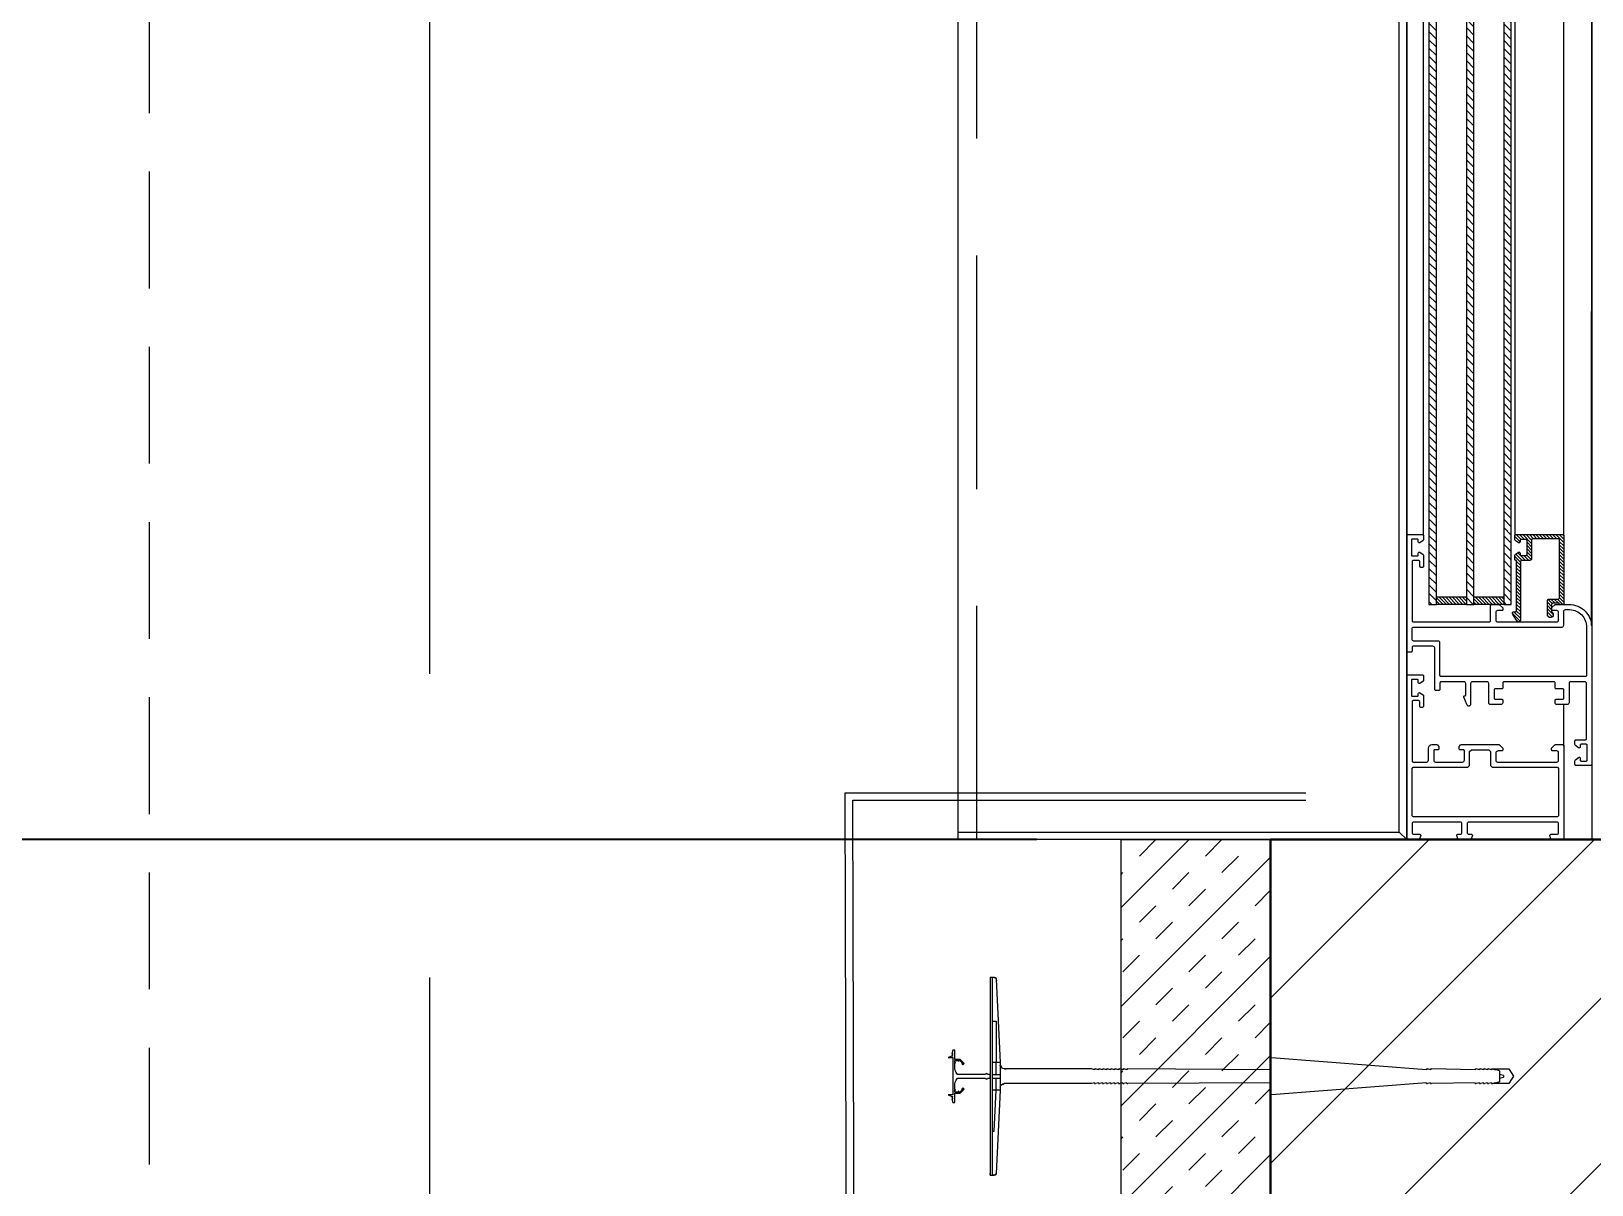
# Model space of a CAD drawing. Header units: feet. Extents: x 92587 to 97987, y -55119 to -48334.
# Drawn here: x 93422.8 to 93506.3, y -51210.9 to -51149.2 of the extents above; entities that cross this region are included whole.
import ezdxf

# ---------------------------------------------------------------- set-up
doc = ezdxf.new("R2010")
doc.units = ezdxf.units.FT
doc.header["$LTSCALE"] = 50
doc.header["$MEASUREMENT"] = 0
for name, pattern in [('AUSGEZOGEN', [0]), ('AXES', [2, 1.25, -0.25, 0.25, -0.25]), ('CACHE', [0.375, 0.25, -0.125]), ('CORNER', [20, 0, -20])]:
    doc.linetypes.add(name, pattern=pattern)
doc.layers.get('0').update_dxf_attribs({"color": 8})
doc.layers.add('AXES', color=10, linetype='AXES')
doc.layers.add('COTE 50ème', color=1, linetype='Continuous')
for name, color, linetype, lineweight in [('BETON CACHE', 4, 'CACHE', 5), ('ISOLATION', 252, 'Continuous', 0), ('MACONNERIE COUPE', 7, 'Continuous', 30), ('MACONNERIE HACHURE', 253, 'Continuous', 13), ('WD_Corner', 154, 'Continuous', 5), ('WD_Dowel', 154, 'Continuous', 5), ('WD_Text_Legende', 154, 'AUSGEZOGEN', 5), ('WINDOWS', 21, 'Continuous', 5)]:
    doc.layers.add(name, color=color, linetype=linetype, lineweight=lineweight)
doc.layers.add('WD_Assist1', color=6, linetype='CORNER', lineweight=0, plot=False)
doc.styles.add('RS_TXT_50', font='arial.ttf', dxfattribs={"height": 12.5})
doc.dimstyles.new('RS_50CM_LINEAIRE', dxfattribs={"dimscale": 5, "dimtxt": 12.5, "dimasz": 1.5, "dimexe": 1, "dimexo": 2.5, "dimgap": 1, "dimtad": 1, "dimdec": 1, "dimrnd": 0.5, "dimdsep": 46, "dimtxsty": 'RS_TXT_50', "dimblk1": 'ARCHTICK', "dimblk2": 'ARCHTICK', "dimsah": 1, "dimcen": 2.5, "dimdle": 1, "dimclrt": 4, "dimadec": 0, "dimazin": 2, "dimtfac": 1, "dimtdec": 1, "dimtix": 1, "dimtmove": 2, "dimatfit": 3, "dimfxl": 1, "dimtolj": 1, "dimtzin": 0, "dimarcsym": 0})

# ---------------------------------------------------------------- blocks, each defined once
blk = doc.blocks.new('A$C1cd8c289')
at = {"layer": 'AXES', "lineweight": 5, "ltscale": 1.3}
blk.add_line((-1265, 1580), (-1265, -1500), dxfattribs=at)
blk = doc.blocks.new('DRITARE POS 3')
at = {"layer": 'WINDOWS'}
h = blk.add_hatch(dxfattribs=at)
h.set_pattern_fill('ANSI31', color=140, scale=2.5, angle=450)
h.set_pattern_definition([(135, (-46708.9128, -43842.58123), (-0.2209708691, -0.2209708691), [])])
h.paths.add_polyline_path([(-8.712, -90.149), (-8.712, -147.535), (-8.312, -147.535), (-8.312, -90.149)])
h.paths.add_polyline_path([(-6.712, -90.149), (-6.712, -147.535), (-6.312, -147.535), (-6.312, -90.149)])
h.paths.add_polyline_path([(-4.712, -90.149), (-4.712, -147.53), (-4.312, -147.53), (-4.312, -90.149)])
at = {"layer": 'WINDOWS', "transparency": 33554559}
h = blk.add_hatch(dxfattribs=at)
h.set_pattern_fill('ANSI31', color=140, angle=450)
h.set_pattern_definition([(135, (-46708.90849, -43859.58123), (-0.08838834765, -0.08838834765), [])])
h.paths.add_polyline_path([(-6.712, -147.535), (-8.312, -147.535), (-8.312, -147.135), (-6.712, -147.135)])
h.paths.add_polyline_path([(-4.712, -147.535), (-6.312, -147.535), (-6.312, -147.135), (-4.712, -147.135)])
h.paths.add_polyline_path([(-6.712, -90.549), (-8.312, -90.549), (-8.312, -90.149), (-6.712, -90.149)])
h.paths.add_polyline_path([(-4.712, -90.549), (-6.312, -90.549), (-6.312, -90.149), (-4.712, -90.149)])
h = blk.add_hatch(dxfattribs=at)
h.set_pattern_fill('ANSI31', color=256, angle=450)
h.set_pattern_definition([(135, (-46708.71279, -43842.58135), (-0.08838834765, -0.08838834765), [])])
h.paths.add_polyline_path([(-1.722, -147.157, -0.414214), (-1.815, -147.25), (-2.282, -147.25, 0.414214), (-2.375, -147.343), (-2.375, -148.081, 1.835735), (-2.151, -147.936), (-2.151, -147.474), (-1.74, -147.474), (-1.498, -147.53), (-1.498, -143.853, 0.414214), (-1.554, -143.797), (-4.06, -143.797, 0.414214), (-4.116, -143.853), (-4.116, -144.058, 0.250765), (-4.091, -144.105), (-3.923, -144.235, 0.599022), (-3.836, -144.189), (-3.836, -144.058), (-3.463, -144.058), (-3.463, -144.917), (-3.836, -144.917), (-3.836, -144.786, 0.649779), (-3.93, -144.745), (-4.098, -144.875, 0.212283), (-4.116, -144.917), (-4.116, -145.122, 0.414214), (-4.06, -145.178), (-4.023, -145.178), (-4.023, -147.922), (-4.154, -147.922, 0.603122), (-4.231, -148.068), (-3.988, -148.423, 0.737396), (-3.818, -148.37), (-3.818, -145.178), (-3.314, -145.178, 0.414214), (-3.22, -145.085), (-3.22, -144.021), (-1.815, -144.021, -0.414214), (-1.722, -144.114)])
at = {"layer": 'WINDOWS', "color": 165, "linetype": 'CACHE'}
blk.add_line((-32.898, -160.111), (-32.898, 0), dxfattribs=at)
at = {"layer": 'WINDOWS'}
for p, q in [((-0.009, -148.634), (-0.001, -88.98)), ((-9.893, -143.831), (-9.893, -93.831)), ((-9.002, -143.853), (-8.997, -93.831)), ((-4.112, -93.836), (-4.116, -143.853)), ((-1.498, -143.853), (-1.493, -93.836)), ((-9.898, -151.385), (-9.898, -150.003)), ((-1.498, -155.118), (-1.498, -152.859))]:
    blk.add_line(p, q, dxfattribs=at)
at = {"layer": 'WINDOWS', "color": 165}
for points in [[(-9.898, 0), (-9.898, -160.111), (-33.898, -160.111), (-33.898, 0)], [(-10.298, -159.711), (-10.298, -0.4), (-9.898, 0), (-9.898, -160.111)], [(0, 0), (0, -160.111), (10, -160.111), (10, 0)], [(-9.898, -160.111), (-33.898, -160.111), (-33.898, -159.711), (-10.298, -159.711)]]:
    blk.add_lwpolyline(points, close=True, dxfattribs=at)
at = {"layer": 'WINDOWS'}
for points in [[(-9.898, -160.111), (-9.898, 0), (0, 0), (0, -160.111)], [(-1.778, -158.842), (-1.834, -158.898), (-9.562, -158.898), (-9.618, -158.842), (-9.618, -156.303), (-9.562, -156.247), (-6.631, -156.247), (-6.538, -156.154), (-6.538, -155.407), (-6.444, -155.314), (-5.511, -155.314), (-5.418, -155.407), (-5.418, -156.154), (-5.324, -156.247), (-1.834, -156.247), (-1.778, -156.303)]]:
    blk.add_lwpolyline(points, close=True, dxfattribs=at)
at = {"layer": 'WINDOWS', "color": 140}
for points in [[(-8.712, -90.149), (-8.712, -147.535), (-8.312, -147.535), (-8.312, -90.149)], [(-6.712, -90.149), (-6.712, -147.535), (-6.312, -147.535), (-6.312, -90.149)], [(-4.712, -90.149), (-4.712, -147.53), (-4.312, -147.53), (-4.312, -90.149)], [(-6.712, -147.535), (-8.312, -147.535), (-8.312, -147.135), (-6.712, -147.135)], [(-4.712, -147.535), (-6.312, -147.535), (-6.312, -147.135), (-4.712, -147.135)]]:
    blk.add_lwpolyline(points, close=True, dxfattribs=at)
at = {"layer": 'WINDOWS'}
for points in [[(-0.004, -156.098, -0.414214), (-0.06, -156.154), (-0.844, -156.154, -0.414214), (-0.9, -156.098), (-0.9, -155.893, -0.250765), (-0.875, -155.846), (-0.707, -155.715, -0.599022), (-0.62, -155.762), (-0.62, -155.855, 0.414214), (-0.564, -155.911), (-0.303, -155.911, 0.414214), (-0.247, -155.855), (-0.247, -155.071, 0.414214), (-0.303, -155.015), (-0.564, -155.015, 0.414214), (-0.62, -155.071), (-0.62, -155.165, -0.599022), (-0.707, -155.211), (-0.875, -155.081, -0.250765), (-0.9, -155.034), (-0.9, -154.829, -0.414214), (-0.844, -154.773), (-0.34, -154.773, 0.414214), (-0.284, -154.717), (-0.284, -151.767, 0.414214), (-0.378, -151.674), (-1.124, -151.674, 0.414214), (-1.218, -151.767), (-1.218, -152.794, -0.414214), (-1.311, -152.887), (-1.871, -152.887, -0.414214), (-1.964, -152.794), (-1.964, -152.663, -0.414214), (-1.908, -152.607), (-1.554, -152.607, 0.414214), (-1.498, -152.551), (-1.498, -152.103, 0.414214), (-1.554, -152.047), (-1.908, -152.047, -0.414214), (-1.964, -151.991), (-1.964, -151.73, 0.414214), (-2.02, -151.674), (-4.708, -151.674, 0.414214), (-4.764, -151.73), (-4.764, -151.991, -0.414214), (-4.82, -152.047), (-5.175, -152.047, 0.414214), (-5.231, -152.103), (-5.231, -152.551, 0.414214), (-5.175, -152.607), (-4.82, -152.607, -0.414214), (-4.764, -152.663), (-4.764, -152.794, -0.414214), (-4.858, -152.887), (-5.418, -152.887, -0.414214), (-5.511, -152.794), (-5.511, -151.767, 0.414214), (-5.604, -151.674), (-6.388, -151.674, 0.414214), (-6.482, -151.767), (-6.482, -152.887, -0.809546), (-6.66, -152.925), (-6.85, -152.5, -0.543142), (-6.799, -152.421, 0.414214), (-6.743, -152.365), (-6.743, -151.767, 0.414214), (-6.836, -151.674), (-8.068, -151.674, 0.414214), (-8.124, -151.73), (-8.124, -152.085, -0.414214), (-8.18, -152.141), (-8.348, -152.141, -0.414214), (-8.404, -152.085), (-8.404, -149.863, 0.414214), (-8.498, -149.77), (-9.562, -149.77, 0.414214), (-9.618, -149.826), (-9.618, -150.031, -0.414214), (-9.674, -150.087), (-9.842, -150.087, -0.414214), (-9.898, -150.031), (-9.898, -143.853, -0.414214), (-9.842, -143.797), (-9.058, -143.797, -0.414214), (-9.002, -143.853), (-9.002, -144.058, -0.250765), (-9.027, -144.105), (-9.195, -144.235, -0.599022), (-9.282, -144.189), (-9.282, -144.095, 0.414214), (-9.338, -144.039), (-9.599, -144.039, 0.414214), (-9.655, -144.095), (-9.655, -144.879, 0.414214), (-9.599, -144.935), (-9.338, -144.935, 0.414214), (-9.282, -144.879), (-9.282, -144.786, -0.599022), (-9.195, -144.74), (-9.027, -144.87, -0.250765), (-9.002, -144.917), (-9.002, -145.495, -0.414214), (-9.058, -145.551), (-9.151, -145.551, -0.414214), (-9.207, -145.495), (-9.207, -145.234, 0.414214), (-9.263, -145.178), (-9.562, -145.178, 0.414214), (-9.618, -145.234), (-9.618, -148.407, 0.414214), (-9.562, -148.463), (-5.474, -148.463, 0.414214), (-5.418, -148.407), (-5.418, -147.586, -0.414214), (-5.362, -147.53), (-4.974, -147.53, -0.198912), (-4.935, -147.546), (-4.781, -147.7, -0.198912), (-4.764, -147.74), (-4.764, -147.81, -0.414214), (-4.82, -147.866), (-5.044, -147.866, 0.414214), (-5.138, -147.959), (-5.138, -148.37, 0.414214), (-5.044, -148.463), (-1.871, -148.463, 0.414214), (-1.778, -148.37), (-1.778, -147.959, 0.414214), (-1.871, -147.866), (-2.095, -147.866, -0.414214), (-2.151, -147.81), (-2.151, -147.74, -0.198912), (-2.135, -147.7), (-1.981, -147.546, -0.198912), (-1.941, -147.53), (-1.218, -147.53, -0.414214), (-0.004, -148.743)], [(-1.74, -147.474), (-2.095, -147.474, 0.414214), (-2.151, -147.53), (-2.151, -147.904, 0.247394), (-2.127, -147.95, -1.657435), (-2.375, -148.081), (-2.375, -147.343, -0.414214), (-2.282, -147.25), (-1.815, -147.25, 0.414214), (-1.722, -147.157), (-1.722, -144.114, 0.414214), (-1.815, -144.021), (-3.164, -144.021, 0.414214), (-3.22, -144.077), (-3.22, -145.085, -0.414214), (-3.314, -145.178), (-3.762, -145.178, 0.414214), (-3.818, -145.234), (-3.818, -148.37, -0.737396), (-3.988, -148.423), (-4.231, -148.068, -0.603122), (-4.154, -147.922), (-4.079, -147.922, 0.414214), (-4.023, -147.866), (-4.023, -145.178), (-4.06, -145.178, -0.414214), (-4.116, -145.122), (-4.116, -144.917, -0.250765), (-4.091, -144.87), (-3.923, -144.74, -0.599022), (-3.836, -144.786), (-3.836, -144.861, 0.414214), (-3.78, -144.917), (-3.519, -144.917, 0.414214), (-3.463, -144.861), (-3.463, -144.114, 0.414214), (-3.519, -144.058), (-3.78, -144.058, 0.414214), (-3.836, -144.114), (-3.836, -144.189, -0.599022), (-3.923, -144.235), (-4.091, -144.105, -0.250765), (-4.116, -144.058), (-4.116, -143.853, -0.414214), (-4.06, -143.797), (-1.554, -143.797, -0.414214), (-1.498, -143.853), (-1.498, -147.474), (-1.498, -147.53), (-1.74, -147.53)], [(-1.498, -147.903, -0.414214), (-1.404, -147.81), (-1.18, -147.81), (-1.18, -147.81, -0.414214), (-0.284, -148.743), (-0.284, -151.338, -0.414214), (-0.34, -151.394), (-8.068, -151.394, -0.414214), (-8.124, -151.338), (-8.124, -149.583, 0.414214), (-8.218, -149.49), (-9.524, -149.49, -0.414214), (-9.618, -149.397), (-9.618, -148.837, -0.414214), (-9.524, -148.743), (-1.591, -148.743, 0.414214), (-1.498, -148.65)], [(-7.081, -155.111), (-7.021, -155.05, -0.198912), (-6.981, -155.034), (-4.974, -155.034, -0.198912), (-4.935, -155.05), (-4.781, -155.204, -0.198912), (-4.764, -155.244), (-4.764, -155.314, -0.414214), (-4.82, -155.37), (-5.007, -155.37, 0.340481), (-5.138, -155.463), (-5.138, -155.874, 0.414214), (-5.044, -155.967), (-1.871, -155.967, 0.414214), (-1.778, -155.874), (-1.778, -155.463, 0.414214), (-1.871, -155.37), (-2.095, -155.37, -0.414214), (-2.151, -155.314), (-2.151, -155.244, -0.198912), (-2.135, -155.204), (-1.981, -155.05, -0.198912), (-1.941, -155.034), (-1.554, -155.034, -0.414214), (-1.498, -155.09), (-1.498, -160.055, -0.414214), (-1.554, -160.111), (-2.132, -160.111, -0.322823), (-2.185, -160.073), (-2.241, -159.905, -0.511918), (-2.188, -159.831), (-1.871, -159.831, 0.414214), (-1.778, -159.738), (-1.778, -159.271, 0.414214), (-1.871, -159.178), (-6.575, -159.178, 0.414214), (-6.668, -159.271), (-6.668, -159.738, 0.414214), (-6.575, -159.831), (-6.444, -159.831, -0.511918), (-6.391, -159.905), (-6.447, -160.073, -0.322823), (-6.5, -160.111), (-7.116, -160.111, -0.322823), (-7.169, -160.073), (-7.225, -159.905, -0.511918), (-7.172, -159.831), (-7.042, -159.831, 0.414214), (-6.948, -159.738), (-6.948, -159.271, 0.414214), (-7.042, -159.178), (-9.524, -159.178, 0.414214), (-9.618, -159.271), (-9.618, -159.738, 0.414214), (-9.524, -159.831), (-9.207, -159.831, -0.511918), (-9.154, -159.905), (-9.21, -160.073, -0.322823), (-9.263, -160.111), (-9.842, -160.111, -0.414214), (-9.898, -160.055), (-9.898, -151.357, -0.414214), (-9.842, -151.301), (-9.058, -151.301, -0.414214), (-9.002, -151.357), (-9.002, -151.599, -0.250765), (-9.027, -151.646), (-9.195, -151.758, -0.599022), (-9.282, -151.711), (-9.282, -151.599, 0.414214), (-9.338, -151.543), (-9.599, -151.543, 0.414214), (-9.655, -151.599), (-9.655, -152.383, 0.414214), (-9.599, -152.439), (-9.338, -152.439, 0.414214), (-9.282, -152.383), (-9.282, -152.309, -0.599022), (-9.195, -152.262), (-9.027, -152.374, -0.250765), (-9.002, -152.421), (-9.002, -152.953, -1), (-9.207, -152.953), (-9.207, -152.738, 0.414214), (-9.263, -152.682), (-9.562, -152.682, 0.414214), (-9.618, -152.738), (-9.618, -155.911, 0.414214), (-9.562, -155.967), (-8.834, -155.967, 0.414214), (-8.74, -155.874), (-8.74, -155.221, -0.414214), (-8.554, -155.034), (-8.297, -155.034, -0.198912), (-8.257, -155.05), (-8.197, -155.111, -0.198912), (-8.18, -155.151), (-8.18, -155.258, -0.414214), (-8.236, -155.314), (-8.404, -155.314, 0.414214), (-8.46, -155.37), (-8.46, -155.874, 0.414214), (-8.367, -155.967), (-6.911, -155.967, 0.414214), (-6.818, -155.874), (-6.818, -155.37, 0.414214), (-6.874, -155.314), (-7.042, -155.314, -0.414214), (-7.098, -155.258), (-7.098, -155.151, -0.198912)]]:
    blk.add_lwpolyline(points, format="xyb", close=True, dxfattribs=at)
blk = doc.blocks.new('ankeri')
at = {"layer": 'WD_Assist1'}
for p, q in [((-2.324, 5.202), (-2.54, 0.589)), ((-2.216, 5.3), (-2.324, 5.202)), ((-2, 5.3), (-2.216, 5.3)), ((-2, -5.3), (-2, 5.3)), ((-29.751, 0.393), (-30, 0)), ((-30, 0), (-29.751, -0.393)), ((-2.756, 0.393), (-29.751, 0.393)), ((-2.54, 0.589), (-2.756, 0.393)), ((-29.751, -0.393), (-2.756, -0.393)), ((-2.756, -0.393), (-2.54, -0.589)), ((-2.54, -0.589), (-2.324, -5.202)), ((-2.324, -5.202), (-2.216, -5.3)), ((-2.216, -5.3), (-2, -5.3))]:
    blk.add_line(p, q, dxfattribs=at)
at = {"layer": 'WD_Corner', "lineweight": 5}
blk.add_lwpolyline([(-2, 0.1), (-1.85, 0.1, -1), (-1.75, 0.1), (-0.25, 0.1, 0.185242), (-0.1, 0.55), (-0.1, 0.717), (-0.15, 0.725), (-0.15, 0.737), (-0.1, 0.75), (-0.1, 0.85), (-0.296, 0.85), (-0.304, 0.8), (-0.316, 0.8), (-0.329, 0.85), (-0.379, 0.85), (-0.504, 0.725), (-0.474, 0.684), (-0.483, 0.676), (-0.527, 0.702), (-0.541, 0.688), (-0.506, 0.653), (-0.541, 0.617), (-0.612, 0.688), (-0.4, 0.9), (-0.1, 0.9), (-0.1, 1.4), (0, 1.4), (0.05, 1.2), (0, 1.2), (0.05, 1.1), (0, 1.1), (0.25, 1), (0, 1), (0, -1), (0.25, -1), (0, -1.1), (0.05, -1.1), (0, -1.2), (0.05, -1.2), (0, -1.4), (-0.1, -1.4), (-0.1, -0.9), (-0.4, -0.9), (-0.612, -0.688), (-0.541, -0.617), (-0.506, -0.653), (-0.541, -0.688), (-0.527, -0.702), (-0.483, -0.676), (-0.474, -0.684), (-0.504, -0.725), (-0.379, -0.85), (-0.329, -0.85), (-0.316, -0.8), (-0.304, -0.8), (-0.296, -0.85), (-0.1, -0.85), (-0.1, -0.75), (-0.15, -0.737), (-0.15, -0.725), (-0.1, -0.717), (-0.1, -0.55, 0.185242), (-0.25, -0.1), (-1.75, -0.1, -1), (-1.85, -0.1), (-2, -0.1)], format="xyb", close=True, dxfattribs=at)
at = {"layer": 'WD_Dowel'}
for p, q in [((-2.324, 5.202), (-2.54, 0.736)), ((-2, 5.3), (-2.216, 5.3)), ((-2.108, 5.3), (-2.108, -5.3)), ((-2, 5.3), (-2, -5.3)), ((-2.108, 2.944), (-2.324, 2.944)), ((-2.324, 2.944), (-2.324, 0.736)), ((-25.345, 0.344), (-17.054, 0.993)), ((-17, 0.993), (-17.054, 0.993)), ((-17, 0.993), (-17, 0.344)), ((-29.751, 0.393), (-30, 0)), ((-30, 0), (-29.751, -0.393)), ((-28.875, 0.393), (-29.751, 0.393)), ((-29.469, 0.049), (-29.253, 0.088)), ((-29.469, 0.049), (-29.469, -0.049)), ((-29.253, 0.294), (-29.037, 0.368)), ((-29.253, 0.294), (-29.253, -0.294)), ((-28.875, 0.393), (-29.037, 0.344)), ((-29.037, 0.344), (-29.037, 0.368)), ((-28.821, 0.393), (-28.875, 0.393)), ((-28.821, 0.393), (-28.821, 0.344)), ((-28.821, 0.344), (-28.659, 0.393)), ((-28.605, 0.393), (-28.659, 0.393)), ((-28.605, 0.393), (-28.659, 0.393)), ((-28.605, 0.393), (-28.605, 0.344)), ((-28.605, 0.344), (-28.443, 0.393)), ((-28.389, 0.393), (-28.443, 0.393)), ((-28.389, 0.393), (-28.389, 0.344)), ((-28.389, 0.344), (-28.227, 0.393)), ((-28.173, 0.393), (-28.227, 0.393)), ((-28.173, 0.393), (-28.173, 0.344)), ((-28.173, 0.344), (-28.011, 0.393)), ((-27.957, 0.393), (-28.011, 0.393)), ((-27.957, 0.393), (-27.957, 0.344)), ((-27.957, 0.344), (-25.615, 0.393)), ((-25.561, 0.393), (-25.615, 0.393)), ((-25.561, 0.393), (-25.561, 0.344)), ((-25.561, 0.344), (-25.399, 0.393)), ((-25.345, 0.393), (-25.399, 0.393)), ((-25.345, 0.393), (-25.345, 0.344)), ((-17, 0.344), (-9.359, 0.393)), ((-9.305, 0.393), (-9.359, 0.393)), ((-9.305, 0.393), (-9.305, 0.344)), ((-9.305, 0.344), (-9.143, 0.393)), ((-9.089, 0.393), (-9.143, 0.393)), ((-9.089, 0.393), (-9.089, 0.344)), ((-9.089, 0.344), (-8.927, 0.393)), ((-8.873, 0.393), (-8.927, 0.393)), ((-8.873, 0.393), (-8.873, 0.344)), ((-8.873, 0.344), (-8.711, 0.393)), ((-8.657, 0.393), (-8.711, 0.393)), ((-8.657, 0.393), (-8.657, 0.344)), ((-8.657, 0.344), (-8.495, 0.393)), ((-8.441, 0.393), (-8.495, 0.393)), ((-8.441, 0.393), (-8.441, 0.344)), ((-8.441, 0.344), (-8.279, 0.393)), ((-8.225, 0.393), (-8.279, 0.393)), ((-8.225, 0.393), (-8.225, 0.344)), ((-8.225, 0.344), (-8.063, 0.393)), ((-8.009, 0.393), (-8.063, 0.393)), ((-8.009, 0.393), (-8.009, 0.344)), ((-8.009, 0.344), (-7.847, 0.393)), ((-7.793, 0.393), (-7.847, 0.393)), ((-7.793, 0.393), (-7.793, 0.344)), ((-7.793, 0.344), (-7.631, 0.393)), ((-7.577, 0.393), (-7.631, 0.393)), ((-7.577, 0.393), (-7.577, 0.344)), ((-7.577, 0.344), (-7.415, 0.393)), ((-7.415, 0.393), (-2.756, 0.393)), ((-2.54, 0.736), (-2.54, -0.736)), ((-2.54, 0.736), (-2.108, 0.736)), ((-2.108, 0.098), (-2.54, 0.098)), ((-2.324, 0.098), (-2.324, 0.736)), ((-29.751, -0.393), (-28.875, -0.393)), ((-29.253, -0.098), (-29.469, -0.049)), ((-29.253, -0.294), (-29.037, -0.368)), ((-29.037, -0.368), (-29.037, -0.344)), ((-29.037, -0.344), (-28.875, -0.393)), ((-28.821, -0.393), (-28.875, -0.393)), ((-28.821, -0.393), (-28.821, -0.344)), ((-28.821, -0.344), (-28.659, -0.393)), ((-28.605, -0.393), (-28.659, -0.393)), ((-28.605, -0.393), (-28.605, -0.344)), ((-28.605, -0.344), (-28.443, -0.393)), ((-28.389, -0.393), (-28.443, -0.393)), ((-28.389, -0.393), (-28.389, -0.344)), ((-28.389, -0.344), (-28.227, -0.393)), ((-28.173, -0.393), (-28.227, -0.393)), ((-28.173, -0.393), (-28.173, -0.344)), ((-28.173, -0.344), (-28.011, -0.393)), ((-27.957, -0.393), (-28.011, -0.393)), ((-27.957, -0.393), (-27.957, -0.344)), ((-27.957, -0.344), (-25.615, -0.393)), ((-25.561, -0.393), (-25.615, -0.393)), ((-25.561, -0.393), (-25.561, -0.344)), ((-25.561, -0.344), (-25.399, -0.393)), ((-25.345, -0.393), (-25.399, -0.393)), ((-25.345, -0.393), (-25.345, -0.344)), ((-25.345, -0.344), (-17.054, -0.993)), ((-17, -0.993), (-17, -0.344)), ((-17, -0.344), (-9.359, -0.393)), ((-9.305, -0.393), (-9.359, -0.393)), ((-9.305, -0.393), (-9.305, -0.344)), ((-9.305, -0.344), (-9.143, -0.393)), ((-9.089, -0.393), (-9.143, -0.393)), ((-9.089, -0.393), (-9.089, -0.344)), ((-9.089, -0.344), (-8.927, -0.393)), ((-8.873, -0.393), (-8.927, -0.393)), ((-8.873, -0.393), (-8.873, -0.344)), ((-8.873, -0.344), (-8.711, -0.393)), ((-8.657, -0.393), (-8.711, -0.393)), ((-8.657, -0.393), (-8.657, -0.344)), ((-8.657, -0.344), (-8.495, -0.393)), ((-8.441, -0.393), (-8.495, -0.393)), ((-8.441, -0.393), (-8.441, -0.344)), ((-8.441, -0.344), (-8.279, -0.393)), ((-8.225, -0.393), (-8.279, -0.393)), ((-8.225, -0.393), (-8.225, -0.344)), ((-8.225, -0.344), (-8.063, -0.393)), ((-8.009, -0.393), (-8.063, -0.393)), ((-8.009, -0.393), (-8.009, -0.344)), ((-8.009, -0.344), (-7.847, -0.393)), ((-7.793, -0.393), (-7.847, -0.393)), ((-7.793, -0.393), (-7.793, -0.344)), ((-7.793, -0.344), (-7.631, -0.393)), ((-7.577, -0.393), (-7.631, -0.393)), ((-7.577, -0.393), (-7.577, -0.344)), ((-7.577, -0.344), (-7.415, -0.393)), ((-7.415, -0.393), (-2.756, -0.393)), ((-2.108, -0.098), (-2.54, -0.098)), ((-2.54, -0.736), (-2.108, -0.736)), ((-2.54, -0.736), (-2.324, -5.202)), ((-2.324, -0.736), (-2.324, -0.098)), ((-2.216, -2.944), (-2.324, -0.736)), ((-17, -0.993), (-17.054, -0.993)), ((-2.108, -2.944), (-2.216, -2.944)), ((-2, -5.3), (-2.216, -5.3))]:
    blk.add_line(p, q, dxfattribs=at)
for centre, major_axis, start_param, end_param in [((-2.216, 5.202), (0.108, 0), 1.570796, 3.141593), ((-2.756, 0.589), (0.216, 0), -1.570795, 0), ((-2.756, -0.589), (-0.216, 0), 3.141593, 4.712389), ((-2.216, -5.202), (0.108, 0), 3.141593, 4.712389)]:
    blk.add_ellipse(centre, major_axis=major_axis, ratio=0.909091, start_param=start_param, end_param=end_param, dxfattribs=at)
blk = doc.blocks.new('_ArchTick')
at = {"color": 0, "linetype": 'ByBlock', "const_width": 0.15}
blk.add_lwpolyline([(-0.5, -0.5), (0.5, 0.5)], dxfattribs=at)
blk = doc.blocks.new('*D734')
at = {"layer": 'COTE 50ème', "color": 0, "lineweight": -2, "ltscale": 0.5, "transparency": 16777216}
for p, q in [((93209.108, -51027.362), (93209.108, -51197.474)), ((93476.608, -51032.362), (93204.108, -51032.362)), ((93476.608, -51192.474), (93204.108, -51192.474))]:
    blk.add_line(p, q, dxfattribs=at)
at = {"layer": 'Defpoints', "color": 0, "ltscale": 0.5, "transparency": 16777216}
for p in [(93489.108, -51032.362), (93209.108, -51192.474), (93489.108, -51192.474)]:
    blk.add_point(p, dxfattribs=at)
at = {"layer": 'COTE 50ème', "color": 0, "lineweight": -2, "ltscale": 0.5, "transparency": 16777216, "xscale": 7.5, "yscale": 7.5, "zscale": 7.5}
for p, rotation in [((93209.108, -51032.362), 90), ((93209.108, -51192.474), 270)]:
    blk.add_blockref('_ArchTick', p, dxfattribs=dict(at, rotation=rotation))
at = {"layer": 'COTE 50ème', "color": 4, "lineweight": 5, "ltscale": 0.5, "transparency": 16777216, "char_height": 12.5, "attachment_point": 5, "rotation": 90, "style": 'RS_TXT_50'}
for s, insert in [('\\A1;160', (93197.726, -51112.418)), ('\\A1;240', (93220.491, -51112.418))]:
    blk.add_mtext(s, dxfattribs=dict(at, insert=insert))
blk = doc.blocks.new('*D735')
at = {"layer": 'COTE 50ème', "color": 0, "lineweight": -2, "ltscale": 0.5, "transparency": 16777216}
for p, q in [((93209.108, -51187.474), (93209.108, -51252.362)), ((93476.608, -51192.474), (93204.108, -51192.474)), ((93366.608, -51247.362), (93204.108, -51247.362))]:
    blk.add_line(p, q, dxfattribs=at)
at = {"layer": 'Defpoints', "color": 0, "ltscale": 0.5, "transparency": 16777216}
for p in [(93489.108, -51192.474), (93209.108, -51247.362), (93379.108, -51247.362)]:
    blk.add_point(p, dxfattribs=at)
at = {"layer": 'COTE 50ème', "color": 0, "lineweight": -2, "ltscale": 0.5, "transparency": 16777216, "xscale": 7.5, "yscale": 7.5, "zscale": 7.5}
for p, rotation in [((93209.108, -51192.474), 90), ((93209.108, -51247.362), 270)]:
    blk.add_blockref('_ArchTick', p, dxfattribs=dict(at, rotation=rotation))
at = {"layer": 'COTE 50ème', "color": 4, "lineweight": 5, "ltscale": 0.5, "transparency": 16777216, "insert": (93197.752, -51219.918), "char_height": 12.5, "attachment_point": 5, "rotation": 90, "style": 'RS_TXT_50'}
blk.add_mtext('\\A1;55', dxfattribs=at)
blk = doc.blocks.new('*D748')
at = {"layer": 'COTE 50ème', "color": 0, "lineweight": -2, "ltscale": 0.5, "transparency": 16777216}
for p, q in [((93089.108, -52042.362), (93089.108, -49902.362)), ((93476.608, -49907.362), (93084.108, -49907.362)), ((93366.61, -52037.362), (93084.108, -52037.362))]:
    blk.add_line(p, q, dxfattribs=at)
at = {"layer": 'Defpoints', "color": 0, "ltscale": 0.5, "transparency": 16777216}
for p in [(93089.108, -49907.362), (93489.108, -49907.362), (93379.11, -52037.362)]:
    blk.add_point(p, dxfattribs=at)
at = {"layer": 'COTE 50ème', "color": 0, "lineweight": -2, "ltscale": 0.5, "transparency": 16777216, "xscale": 7.5, "yscale": 7.5, "zscale": 7.5}
for p, rotation in [((93089.108, -49907.362), 90), ((93089.108, -52037.362), 270)]:
    blk.add_blockref('_ArchTick', p, dxfattribs=dict(at, rotation=rotation))
at = {"layer": 'COTE 50ème', "color": 4, "lineweight": 5, "ltscale": 0.5, "transparency": 16777216, "insert": (93077.722, -50972.362), "char_height": 12.5, "attachment_point": 5, "rotation": 90, "style": 'RS_TXT_50'}
blk.add_mtext('\\A1;2130', dxfattribs=at)

msp = doc.modelspace()

# ---------------------------------------------------------------- hatches: boundary and pattern name
at = {"layer": 'ISOLATION', "transparency": 33554687}
h = msp.add_hatch(dxfattribs=at)
h.set_pattern_fill('INSUL', color=256, scale=10, angle=45)
h.set_pattern_definition([(45, (94479.1084, -53332.3623), (-2.6516504, 2.6516504), []), (45, (94478.2245, -53331.4784), (-2.6516504, 2.6516504), [1.25, -1.25]), (45, (94477.3406, -53330.5945), (-2.6516504, 2.6516504), [1.25, -1.25])])
h.paths.add_polyline_path([(93489.108, -51247.362), (93379.108, -51247.362), (93379.108, -51347.362), (93371.108, -51347.362), (93371.108, -51239.362), (93481.108, -51239.362), (93481.108, -51192.474), (93489.108, -51192.474)])
at = {"layer": 'MACONNERIE HACHURE'}
h = msp.add_hatch(dxfattribs=at)
h.set_pattern_fill('ANSI31', color=256, scale=50, style=0)
h.set_pattern_definition([(45, (0, 5835.283), (-4.41941738, 4.41941738), [])])
h.paths.add_polyline_path([(93729.108, -50527.362), (93729.108, -50358.362), (93801.108, -50358.362), (93801.108, -50337.362), (93779.108, -50337.362), (93779.108, -50332.362), (93959.108, -50332.362), (93959.108, -50344.362), (93909.108, -50344.362), (93909.108, -50517.362), (93887.108, -50517.362), (93887.108, -50505.362), (93897.108, -50505.362), (93897.108, -50344.362), (93806.108, -50344.362), (93806.108, -50363.362), (93749.108, -50363.362), (93749.108, -50505.362), (93805.108, -50505.362), (93805.108, -50517.362), (93741.108, -50517.362), (93741.108, -50527.362)])
h.paths.add_polyline_path([(94298.942, -51192.362), (94249.108, -51192.362), (94249.108, -51152.362), (94298.942, -51152.362)])
h.paths.add_polyline_path([(94459.108, -51192.362), (94419.108, -51192.362), (94419.108, -51152.362), (94459.108, -51152.362)])
h.paths.add_polyline_path([(94319.108, -51547.362), (94229.108, -51547.362), (94229.108, -51487.362), (94076.108, -51487.362), (94076.108, -51547.362), (94064.108, -51547.362), (94064.108, -51427.362), (94084.108, -51427.362), (94084.108, -51462.362), (94249.108, -51462.362), (94249.108, -51511.362), (94319.108, -51511.362), (94319.108, -51462.362), (94354.108, -51462.362), (94354.108, -51482.362), (94344.108, -51482.362), (94344.108, -51532.362), (94319.108, -51532.362), (94319.108, -51516.362), (94249.108, -51516.362), (94249.108, -51542.362), (94319.108, -51542.362)])
h.paths.add_polyline_path([(93749.108, -49932.362), (93849.108, -49932.362), (93849.108, -49907.362), (93749.108, -49907.362)])
h.paths.add_polyline_path([(93514.108, -51940.474), (93489.108, -51940.474), (93489.108, -51987.362), (93514.108, -51987.362)])
h.paths.add_polyline_path([(93514.108, -50042.362), (93489.108, -50042.362), (93489.108, -50022.362), (93514.108, -50022.362)])
h.paths.add_polyline_path([(94196.608, -51192.362), (94214.108, -51192.362), (94214.108, -51172.362), (94196.608, -51172.362)])
h.paths.add_polyline_path([(93874.108, -51305.362), (93864.108, -51305.362), (93864.108, -51317.362), (93904.108, -51317.362), (93904.108, -51305.362), (93894.108, -51305.362), (93894.108, -50987.362), (94064.108, -50987.362), (94064.108, -51305.362), (93986.096, -51305.362), (93986.096, -51317.362), (94064.108, -51317.362), (94064.108, -51327.362), (94084.108, -51327.362), (94084.108, -51192.362), (94096.608, -51192.362), (94096.608, -51172.362), (94084.108, -51172.362), (94084.108, -50957.362), (94063.108, -50957.362), (94063.108, -50627.362), (93965.096, -50627.362), (93965.096, -50639.362), (94043.108, -50639.362), (94043.108, -50957.362), (93873.108, -50957.362), (93873.108, -50639.362), (93883.108, -50639.362), (93883.108, -50627.362), (93843.108, -50627.362), (93843.108, -50639.362), (93853.108, -50639.362), (93853.108, -50957.362), (93514.108, -50957.362), (93514.108, -50912.362), (93489.108, -50912.362), (93489.108, -50962.362), (93379.108, -50962.362), (93379.108, -50982.362), (93489.108, -50982.362), (93489.108, -51032.362), (93514.108, -51032.362), (93514.108, -50987.362), (93874.108, -50987.362)])
h.paths.add_polyline_path([(93706.108, -50332.362), (93706.108, -50352.362), (93404.108, -50352.362), (93404.108, -50417.362), (93379.108, -50417.362), (93379.108, -50327.362), (93489.108, -50327.362), (93489.108, -50312.362), (93514.108, -50312.362), (93514.108, -50332.362)])
h.paths.add_polyline_path([(94149.108, -50235.362), (94174.108, -50235.362), (94174.108, -50513.362), (94226.108, -50513.362), (94226.108, -50535.362), (94214.108, -50535.362), (94214.108, -50525.362), (94089.108, -50525.362), (94089.108, -50513.362), (94149.109, -50513.362)])
h.paths.add_polyline_path([(94174.108, -50162.362), (94174.108, -50142.362), (94224.108, -50142.362), (94224.108, -50022.362), (94249.108, -50022.362), (94249.108, -50137.362), (94266.608, -50137.362), (94266.608, -50162.362)])
h.paths.add_polyline_path([(93514.108, -49972.362), (93514.108, -49932.362), (93569.108, -49932.362), (93569.108, -49907.362), (93489.108, -49907.362), (93489.108, -49972.362)])
h.paths.add_polyline_path([(94089.109, -49932.362), (94029.108, -49932.362), (94029.108, -49907.362), (94114.109, -49907.362), (94114.109, -49972.362), (94114.108, -49972.362), (94114.108, -50022.362), (94089.109, -50022.362)])
h.paths.add_polyline_path([(93514.108, -51612.362), (93514.108, -51670.474), (93489.108, -51670.474), (93489.108, -51617.362), (93379.108, -51617.362), (93379.108, -51527.362), (93404.108, -51527.362), (93404.108, -51592.362), (93737.108, -51592.362), (93737.108, -51419.362), (93749.108, -51419.362), (93749.108, -51427.362), (93805.108, -51427.362), (93805.108, -51439.362), (93749.108, -51439.362), (93749.108, -51587.362), (93897.108, -51587.362), (93897.108, -51439.362), (93887.108, -51439.362), (93887.108, -51427.362), (93909.108, -51427.362), (93909.108, -51600.362), (93958.975, -51600.362), (93958.975, -51612.362)])
h.paths.add_polyline_path([(93749.108, -51285.362), (93749.108, -51305.362), (93772.108, -51305.362), (93772.108, -51317.362), (93749.108, -51317.362), (93749.108, -51327.362), (93737.108, -51327.362), (93737.108, -51297.362), (93514.108, -51297.362), (93514.108, -51285.362)], flags=17)
h.paths.add_polyline_path([(93729.108, -50647.362), (93514.108, -50647.362), (93514.108, -50659.362), (93741.108, -50659.362), (93741.108, -50639.362), (93751.108, -50639.362), (93751.108, -50627.362), (93741.108, -50627.362), (93741.108, -50619.362), (93729.108, -50619.362)])
h.paths.add_polyline_path([(94314.109, -50647.362), (94314.108, -50635.362), (94226.108, -50635.362), (94226.108, -50627.362), (94214.108, -50627.362), (94214.108, -50647.362)])
h.paths.add_polyline_path([(93404.108, -51297.362), (93379.108, -51297.362), (93379.108, -51347.362), (93404.108, -51347.362)])
h.paths.add_polyline_path([(93404.108, -50647.362), (93379.108, -50647.362), (93379.108, -50597.362), (93404.108, -50597.362)])
h.paths.add_polyline_path([(93514.108, -51247.362), (93489.108, -51247.362), (93489.108, -51192.474), (93514.108, -51192.474)], flags=17)
h.paths.add_polyline_path([(93514.108, -50697.362), (93489.108, -50697.362), (93489.108, -50752.251), (93514.108, -50752.251)], flags=17)
h.paths.add_polyline_path([(94659.275, -51192.362), (94709.108, -51192.362), (94709.108, -51152.362), (94659.275, -51152.362)])
h.paths.add_polyline_path([(94499.108, -51192.362), (94539.108, -51192.362), (94539.108, -51152.362), (94499.108, -51152.362)])
h.paths.add_polyline_path([(94344.108, -52012.362), (94364.108, -52012.362), (94364.108, -52037.362), (94344.108, -52037.362)])
h.paths.add_polyline_path([(94029.109, -52012.362), (94029.109, -52037.362), (94209.108, -52037.362), (94209.108, -52012.362)])
h.paths.add_polyline_path([(94639.108, -51547.362), (94729.108, -51547.362), (94729.108, -51487.362), (94882.108, -51487.362), (94882.108, -51547.362), (94894.108, -51547.362), (94894.108, -51427.362), (94874.108, -51427.362), (94874.108, -51462.362), (94709.108, -51462.362), (94709.108, -51511.362), (94639.108, -51511.362), (94639.108, -51462.362), (94454.108, -51462.362), (94454.108, -51482.362), (94614.108, -51482.362), (94614.108, -51532.362), (94639.108, -51532.362), (94639.108, -51516.362), (94709.108, -51516.362), (94709.108, -51542.362), (94639.108, -51542.362)])
h.paths.add_polyline_path([(95209.108, -49932.362), (95109.108, -49932.362), (95109.108, -49907.362), (95209.108, -49907.362)])
h.paths.add_polyline_path([(95444.108, -51940.474), (95469.108, -51940.474), (95469.108, -51987.362), (95444.108, -51987.362)])
h.paths.add_polyline_path([(95444.108, -50042.362), (95469.108, -50042.362), (95469.108, -50022.362), (95444.108, -50022.362)])
h.paths.add_polyline_path([(94761.608, -51192.362), (94744.108, -51192.362), (94744.108, -51172.362), (94761.608, -51172.362)])
h.paths.add_polyline_path([(94464.108, -50162.362), (94446.608, -50162.362), (94446.608, -50137.362), (94464.108, -50137.362), (94464.108, -49972.362), (94494.108, -49972.362), (94494.108, -50137.362), (94511.72, -50137.362), (94511.72, -50162.362), (94494.108, -50162.362), (94494.108, -50635.362), (94562.108, -50635.362), (94562.108, -50647.362), (94494.108, -50647.362), (94494.108, -50822.362), (94464.108, -50822.362), (94464.108, -50647.362), (94396.108, -50647.362), (94396.109, -50635.362), (94464.108, -50635.362)])
h.paths.add_polyline_path([(95084.108, -51305.362), (95094.108, -51305.362), (95094.108, -51317.362), (95054.108, -51317.362), (95054.108, -51305.362), (95064.108, -51305.362), (95064.108, -50987.362), (94894.108, -50987.362), (94894.108, -51305.362), (94972.12, -51305.362), (94972.12, -51317.362), (94894.108, -51317.362), (94894.108, -51327.362), (94874.108, -51327.362), (94874.108, -51192.362), (94861.608, -51192.362), (94861.608, -51172.362), (94874.108, -51172.362), (94874.108, -50957.362), (94895.108, -50957.362), (94895.108, -50627.362), (94993.12, -50627.362), (94993.12, -50639.362), (94915.108, -50639.362), (94915.108, -50957.362), (95085.108, -50957.362), (95085.108, -50639.362), (95075.108, -50639.362), (95075.108, -50627.362), (95115.108, -50627.362), (95115.108, -50639.362), (95105.108, -50639.362), (95105.108, -50957.362), (95444.108, -50957.362), (95444.108, -50912.362), (95469.108, -50912.362), (95469.108, -50962.362), (95579.108, -50962.362), (95579.108, -50982.362), (95469.108, -50982.362), (95469.108, -51032.362), (95444.108, -51032.362), (95444.108, -50987.362), (95084.108, -50987.362)])
h.paths.add_polyline_path([(95229.108, -50358.362), (95157.108, -50358.362), (95157.108, -50337.362), (95179.108, -50337.362), (95179.108, -50332.362), (94999.108, -50332.362), (94999.108, -50344.362), (95049.108, -50344.362), (95049.108, -50517.362), (95071.108, -50517.362), (95071.108, -50505.362), (95061.108, -50505.362), (95061.108, -50344.362), (95152.108, -50344.362), (95152.108, -50363.362), (95209.108, -50363.362), (95209.108, -50505.362), (95153.108, -50505.362), (95153.108, -50517.362), (95217.108, -50517.362), (95217.108, -50527.362), (95229.108, -50527.362)])
h.paths.add_polyline_path([(95252.108, -50332.362), (95252.108, -50352.362), (95554.108, -50352.362), (95554.108, -50417.362), (95579.108, -50417.362), (95579.108, -50327.362), (95469.108, -50327.362), (95469.108, -50312.362), (95444.108, -50312.362), (95444.108, -50332.362)])
h.paths.add_polyline_path([(94809.108, -50235.362), (94784.108, -50235.362), (94784.108, -50513.362), (94732.108, -50513.362), (94732.108, -50535.362), (94744.108, -50535.362), (94744.108, -50525.362), (94869.108, -50525.362), (94869.108, -50513.362), (94809.108, -50513.362)])
h.paths.add_polyline_path([(94784.108, -50162.362), (94784.108, -50142.362), (94734.108, -50142.362), (94734.108, -50022.362), (94709.108, -50022.362), (94709.108, -50137.362), (94691.608, -50137.362), (94691.608, -50162.362)])
h.paths.add_polyline_path([(95444.108, -49972.362), (95444.108, -49932.362), (95389.108, -49932.362), (95389.108, -49907.362), (95469.108, -49907.362), (95469.108, -49972.362)])
h.paths.add_polyline_path([(94869.108, -49932.362), (94929.108, -49932.362), (94929.108, -49907.362), (94844.108, -49907.362), (94844.108, -49972.362), (94844.108, -49972.362), (94844.108, -50022.362), (94869.108, -50022.362)])
h.paths.add_polyline_path([(93514.108, -52012.362), (93569.108, -52012.362), (93569.108, -52037.362), (93514.108, -52037.362)])
h.paths.add_polyline_path([(93749.109, -52012.362), (93749.109, -52037.362), (93849.109, -52037.362), (93849.109, -52012.362)])
h.paths.add_polyline_path([(94464.108, -52012.362), (94614.108, -52012.362), (94614.108, -52037.362), (94464.108, -52037.362)])
h.paths.add_polyline_path([(94749.108, -52012.362), (95444.108, -52012.362), (95444.108, -52037.362), (94749.108, -52037.362)])
h.paths.add_polyline_path([(95444.108, -51612.362), (95444.108, -51670.474), (95469.108, -51670.474), (95469.108, -51617.362), (95579.108, -51617.362), (95579.108, -51527.362), (95554.108, -51527.362), (95554.108, -51592.362), (95221.108, -51592.362), (95221.108, -51419.362), (95209.108, -51419.362), (95209.108, -51427.362), (95153.108, -51427.362), (95153.108, -51439.362), (95209.108, -51439.362), (95209.108, -51587.362), (95061.108, -51587.362), (95061.108, -51439.362), (95071.108, -51439.362), (95071.108, -51427.362), (95049.108, -51427.362), (95049.108, -51600.362), (94999.242, -51600.362), (94999.242, -51612.362)])
h.paths.add_polyline_path([(95209.108, -51285.362), (95209.108, -51305.362), (95186.108, -51305.362), (95186.108, -51317.362), (95209.108, -51317.362), (95209.108, -51327.362), (95221.108, -51327.362), (95221.108, -51297.362), (95444.108, -51297.362), (95444.108, -51285.362)], flags=17)
h.paths.add_polyline_path([(95229.109, -50647.362), (95444.108, -50647.362), (95444.108, -50659.362), (95217.108, -50659.362), (95217.108, -50639.362), (95207.108, -50639.362), (95207.108, -50627.362), (95217.109, -50627.362), (95217.108, -50619.362), (95229.108, -50619.362)])
h.paths.add_polyline_path([(94644.108, -50647.362), (94644.109, -50635.362), (94732.108, -50635.362), (94732.108, -50627.362), (94744.108, -50627.362), (94744.108, -50647.362)])
h.paths.add_polyline_path([(95554.108, -51297.362), (95579.108, -51297.362), (95579.108, -51347.362), (95554.108, -51347.362)])
h.paths.add_polyline_path([(95554.108, -50647.362), (95579.108, -50647.362), (95579.108, -50597.362), (95554.108, -50597.362)])
h.paths.add_polyline_path([(95444.108, -51247.362), (95469.108, -51247.362), (95469.108, -51192.474), (95444.108, -51192.474)], flags=17)
h.paths.add_polyline_path([(95444.108, -50697.362), (95469.108, -50697.362), (95469.108, -50752.251), (95444.108, -50752.251)], flags=17)

# ---------------------------------------------------------------- linework, layer by layer
at = {"layer": 'BETON CACHE', "lineweight": 5, "ltscale": 0.5}
msp.add_lwpolyline([(95529.109, -50022.362), (93429.108, -50022.362), (93429.108, -51987.362), (95529.109, -51987.362)], close=True, dxfattribs=at)
at = {"layer": 'ISOLATION', "lineweight": 5, "ltscale": 0.5}
msp.add_lwpolyline([(93489.108, -51247.362), (93379.108, -51247.362), (93379.108, -51347.362), (93371.108, -51347.362), (93371.108, -51239.362), (93481.108, -51239.362), (93481.108, -51192.474), (93489.108, -51192.474)], close=True, dxfattribs=at)
at = {"layer": 'MACONNERIE COUPE'}
msp.add_lwpolyline([(93514.108, -51247.362), (93489.108, -51247.362), (93489.108, -51192.474), (93514.108, -51192.474)], close=True, dxfattribs=at)
at = {"layer": 'WD_Corner', "lineweight": 5, "ltscale": 0.5}
for points in [[(93467.108, -51229.54), (93466.458, -51229.54), (93466.349, -51189.974), (93490.999, -51189.974)], [(93467.108, -51229.14), (93466.858, -51229.14), (93466.749, -51190.374), (93490.999, -51190.374)]]:
    msp.add_lwpolyline(points, dxfattribs=at)

# ---------------------------------------------------------------- block references
at = {"lineweight": 5}
msp.add_blockref('DRITARE POS 3', (93506.297, -51032.362), dxfattribs=at)
at = {"layer": 'MACONNERIE COUPE', "lineweight": 5, "ltscale": 0.5}
msp.add_blockref('A$C1cd8c289', (94709.108, -50862.362), dxfattribs=at)
at = {"layer": 'WD_Text_Legende', "xscale": -1}
msp.add_blockref('ankeri', (93472.108, -51205.14), dxfattribs=at)

# ---------------------------------------------------------------- dimensions: what is measured, and where the dimension line sits
at = {"layer": 'COTE 50ème', "lineweight": 5, "ltscale": 0.5}
for base, p1, p2, picture, middle in [((93089.108, -49907.362), (93379.11, -52037.362), (93489.108, -49907.362), '*D748', (93077.722, -50972.362)), ((93209.108, -51247.362), (93489.108, -51192.474), (93379.108, -51247.362), '*D735', (93197.752, -51219.918))]:
    dim = msp.add_linear_dim(base=base, p1=p1, p2=p2, angle=270, dimstyle='RS_50CM_LINEAIRE', dxfattribs=at)
    dim.commit()
    dim.dimension.update_dxf_attribs({"geometry": picture, "text_midpoint": middle})
dim = msp.add_linear_dim(base=(93209.108, -51192.474), p1=(93489.108, -51032.362), p2=(93489.108, -51192.474), angle=270, text='<>\\X240', dimstyle='RS_50CM_LINEAIRE', dxfattribs=at)
dim.commit()
dim.dimension.update_dxf_attribs({"geometry": '*D734', "text_midpoint": (93209.108, -51112.418)})

doc.saveas('drawing.dxf')
